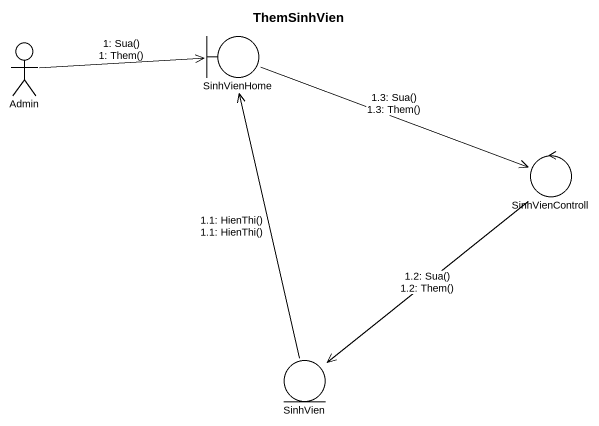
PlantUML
@startuml
title ThemSinhVien
actor Admin
boundary SinhVienHome
control SinhVienControll
entity SinhVien
Admin -right-> SinhVienHome : 1: Sua()\n1: Them()
SinhVien -up-> SinhVienHome : 1.1: HienThi()\n1.1: HienThi()
SinhVienControll --> SinhVien : 1.2: Sua()\n1.2: Them()
SinhVienHome -right-> SinhVienControll : 1.3: Sua()\n1.3: Them()
@enduml
